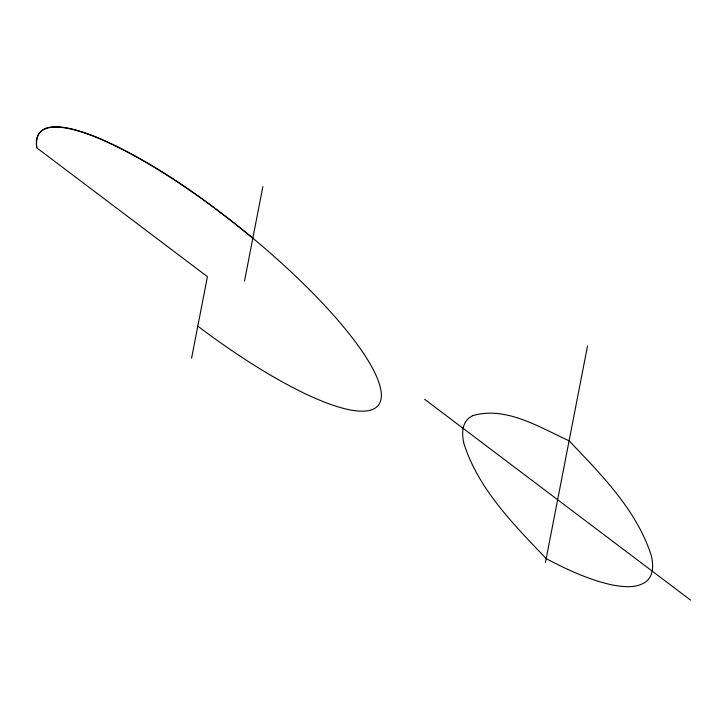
<?xml version="1.0" encoding="UTF-8"?>
<svg xmlns="http://www.w3.org/2000/svg" width="727" height="727" viewBox="0 0 727 727"><rect width="100%" height="100%" fill="white"/><g stroke="black" fill="none" stroke-linecap="round" stroke-linejoin="round"><path stroke-width="1.09" d="M191.583 358.147L207.422 276.66L36.786 147.835C32.624 112.031 81.987 131.26 98.718 138.085C155.115 162.766 205.45 199.316 252.851 238.174M244.499 281.095L262.874 186.603M545.441 562.507L587.507 346.07M424.641 399.305L690.65 600.148M36.786 147.835A217.291 51.781 38.8 0 1 204.732 200.879A217.291 51.781 38.8 0 1 381.348 396.451A217.291 51.781 38.8 0 1 197.808 326.132M472.532 415.699L468.997 418.007A286.574 68.293 38.8 0 0 463.99 443.797C478.575 489.471 513.925 524.685 546.195 558.636C567.287 569.695 589.152 580.01 612.57 585.026C623.612 586.934 636.479 588.616 646.139 581.564A286.547 68.293 38.8 0 0 651.228 555.355C636.516 509.845 601.329 474.686 569.096 440.816C539.779 427.476 505.856 405.757 472.532 415.699"/></g></svg>
